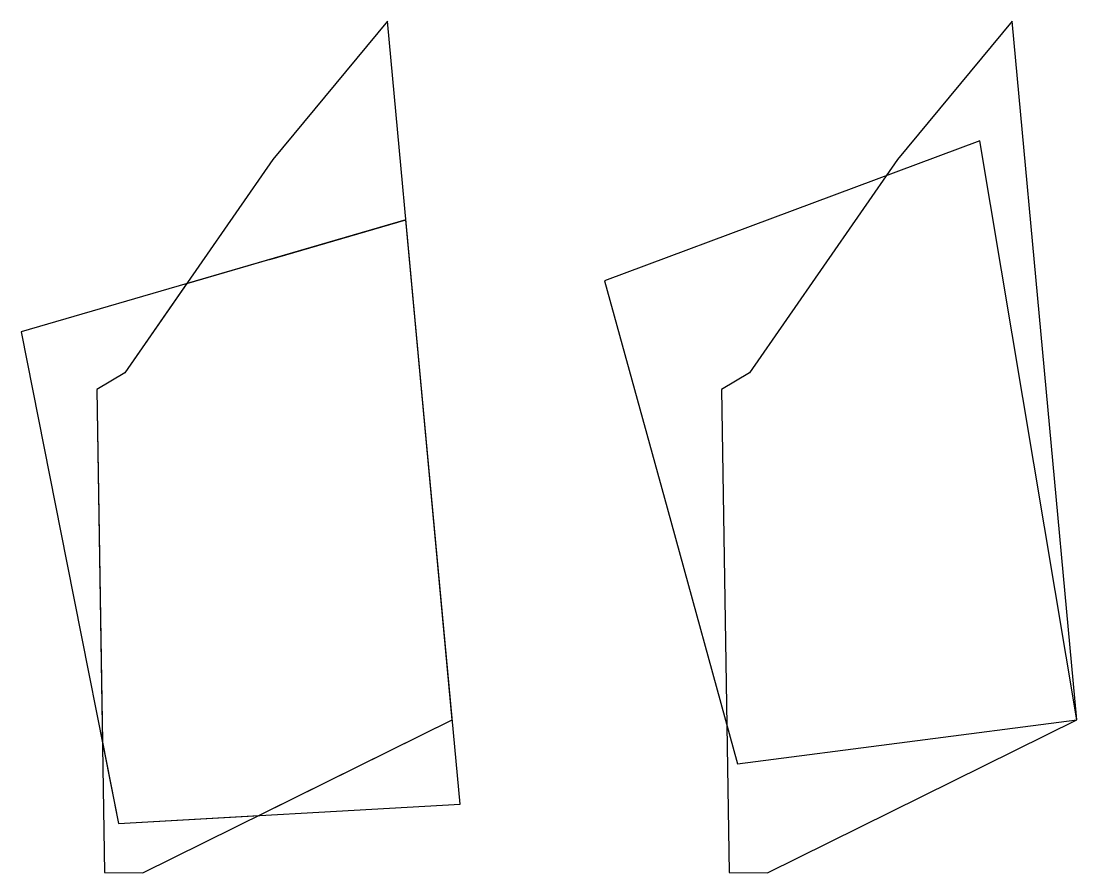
# Model space of a CAD drawing. Header units: inches. Extents: x -5142662 to -4941318, y -3361958 to -3160563.
# Drawn here: x -5016746 to -5015839, y -3260843 to -3260111 of the extents above; entities that cross this region are included whole.
import ezdxf

# ---------------------------------------------------------------- set-up
doc = ezdxf.new("R2010")
doc.units = ezdxf.units.IN
doc.header["$LTSCALE"] = 2
doc.header["$MEASUREMENT"] = 0
doc.layers.get('0').update_dxf_attribs({"linetype": 'CONTINUOUS'})

msp = doc.modelspace()

# ---------------------------------------------------------------- linework, layer by layer
at = {"ltscale": 0.5}
msp.add_line((-5016531.97, -3260315.93), (-5016415.17, -3260281.97), dxfattribs=at)
msp.add_xline((-5014455.84, -3262516.07), (0, 1), dxfattribs=at)
for points in [[(-5016430.9, -3260111.28), (-5016529.51, -3260230.06), (-5016656.69, -3260413.33), (-5016680.67, -3260427.55), (-5016674.14, -3260842.34), (-5016641.01, -3260842.67), (-5016375.25, -3260711.18)], [(-5015894.17, -3260111.28), (-5015992.78, -3260230.06), (-5016119.96, -3260413.33), (-5016143.94, -3260427.55), (-5016137.42, -3260842.34), (-5016104.28, -3260842.67), (-5015838.53, -3260711.18)], [(-5016415.1, -3260281.96), (-5016531.97, -3260315.93), (-5016603.54, -3260336.74), (-5016656.69, -3260413.33), (-5016680.67, -3260427.55), (-5016675.91, -3260730.44), (-5016662.1, -3260800.14), (-5016541.47, -3260793.42), (-5016375.29, -3260711.2)]]:
    msp.add_lwpolyline(points, close=True, dxfattribs=at)
at = {"color": 3, "ltscale": 0.5}
for points in [[(-5015921.78, -3260214.11), (-5016244.44, -3260334.22), (-5016190.68, -3260529.22), (-5016130.08, -3260749.02), (-5015838.53, -3260711.18)], [(-5016415.1, -3260281.96), (-5016745.7, -3260378.07), (-5016706.4, -3260576.48), (-5016662.1, -3260800.14), (-5016368.55, -3260783.8)]]:
    msp.add_lwpolyline(points, close=True, dxfattribs=at)

doc.saveas('drawing.dxf')
